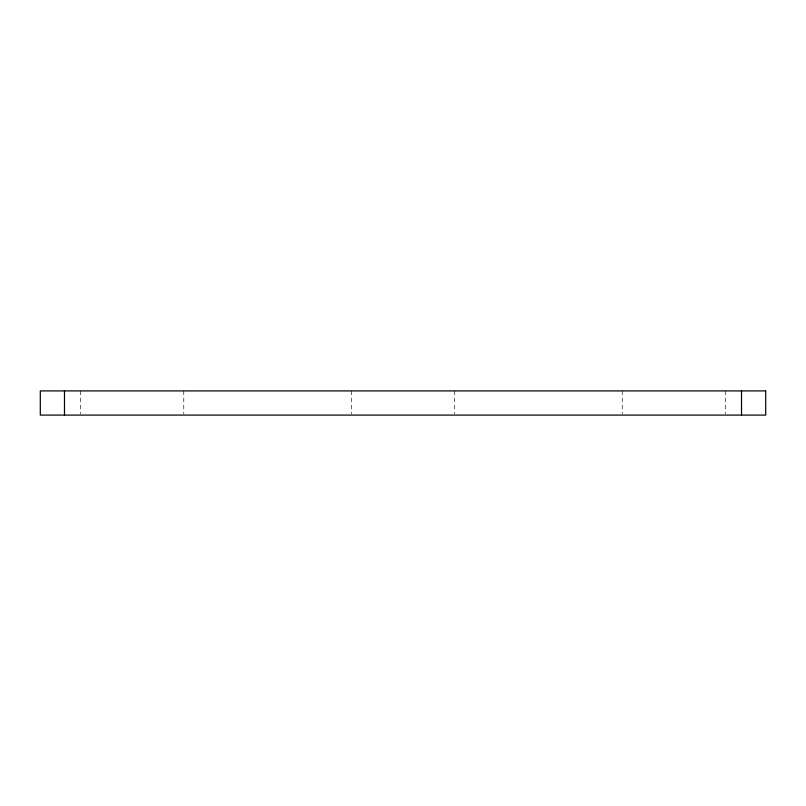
<?xml version="1.0" encoding="UTF-8"?>
<svg xmlns="http://www.w3.org/2000/svg" width="806" height="806" viewBox="0 0 806 806"><rect width="100%" height="100%" fill="white"/><g stroke="black" fill="none" stroke-linecap="round" stroke-linejoin="round"><path stroke-width="0.6" stroke-dasharray="4.03 3.02" d="M725.4 390.91L725.4 413.881M622.232 390.91L622.232 413.881M454.584 390.91L454.584 413.881M351.416 390.91L351.416 413.881M183.768 390.91L183.768 413.881M80.6 390.91L80.6 413.881"/><path stroke-width="1.21" d="M741.52 390.91L741.52 415.09M64.48 390.91L64.48 415.09M765.7 390.91L40.3 390.91L40.3 415.09L765.7 415.09L765.7 390.91"/></g></svg>
